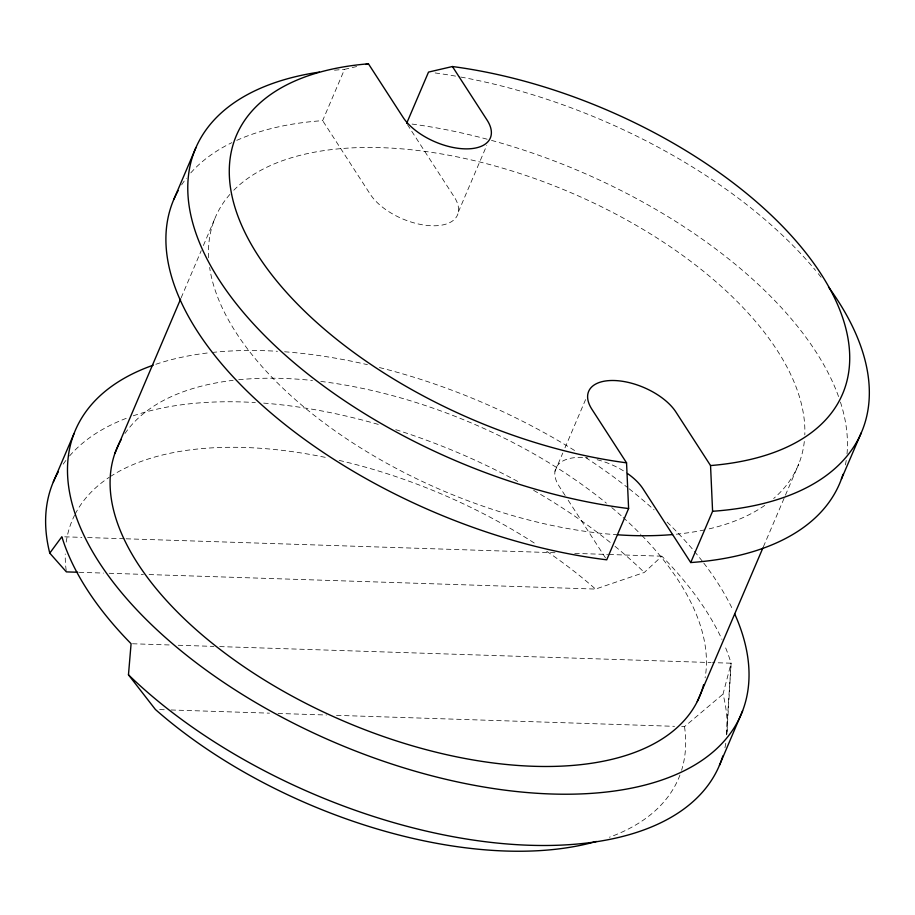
<?xml version="1.0" encoding="UTF-8"?>
<svg xmlns="http://www.w3.org/2000/svg" width="915" height="915" viewBox="0 0 915 915"><rect width="100%" height="100%" fill="white"/><g stroke="black" fill="none" stroke-linecap="round" stroke-linejoin="round"><path stroke-width="0.69" stroke-dasharray="4.58 3.43" d="M727.025 731.554L731.096 663.203A361.951 185.333 23.1 0 0 724.76 645.738M726.35 734.848L731.096 663.203L712.533 662.609M726.865 734.196A361.951 185.333 23.1 0 0 723.022 694.119L731.096 663.203M181.147 297.798L201.22 250.653M203.393 245.529L214.59 219.223M236.745 140.372A361.951 185.333 23.1 0 1 322.64 120.643L344.52 69.368L357.811 66.28M458.392 211.891L486.746 145.405M554.982 471.317L562.771 453.062M564.99 447.847L585.566 399.615M763.385 546.781L798.772 463.974M149.111 574.574L595.539 589.077L644.309 572.447L661.888 556.206A361.951 185.333 23.1 0 1 721.969 639.425M681.675 726.556L684.523 726.647L723.022 694.119M64.725 536.808L81.87 537.368M87.588 537.551L124.726 538.752M126.156 538.798L556.171 552.774M574.746 553.381L607.594 554.444M609.024 554.49L661.888 556.206M79.216 572.298L103.464 573.087M109.171 573.27L143.403 574.391M132.515 643.76L171.082 645.018M178.231 645.247L213.938 646.402M219.657 646.596L711.104 662.563M159.656 709.594L165.352 709.777M171.059 709.971L269.479 713.162M278.034 713.448L326.529 715.015M336.514 715.347L674.538 726.327M407.392 124.543L454.275 197.011A49.17 25.174 23.1 0 1 431.754 225.765A49.17 25.174 23.1 0 1 370.278 194.289L322.64 120.643M565.15 495.541L559.099 486.185A49.17 25.174 23.1 0 1 587.91 457.957M568.181 500.231L606.725 559.82M804.308 441.499A316.704 162.172 23.1 0 1 773.621 498.538M764.746 505.412A316.704 162.172 23.1 0 1 707.306 529.282M704.584 529.888A316.704 162.172 23.1 0 1 675.293 534.303M617.911 534.817A316.704 162.172 23.1 0 1 209.649 267.443M208.666 257.824A316.704 162.172 23.1 0 1 230.134 194.117M233.783 190.228A316.704 162.172 23.1 0 1 571.235 192.825A316.704 162.172 23.1 0 1 804.8 434.877M124.943 433.55A316.704 162.172 23.1 0 1 233.131 380.343M238.678 379.736A316.704 162.172 23.1 0 1 312.507 380.468M320.81 381.418A316.704 162.172 23.1 0 1 606.393 503.147M611.769 507.585A316.704 162.172 23.1 0 1 621.136 515.683M623.161 517.501A316.704 162.172 23.1 0 1 640.889 534.474M641.861 535.469A316.704 162.172 23.1 0 1 705.099 677.866M63.192 464.134A361.951 185.333 23.1 0 1 66.269 459.982M69.586 455.945A361.951 185.333 23.1 0 1 126.991 418.052M133.281 415.799A361.951 185.333 23.1 0 1 255.365 402.554M263.703 403.126A361.951 185.333 23.1 0 1 380.011 424.903M395.749 429.661A361.951 185.333 23.1 0 1 520.509 482.948M533.639 490.337A361.951 185.333 23.1 0 1 611.883 543.773M615.006 546.324A361.951 185.333 23.1 0 1 644.309 572.447M725.789 743.277A361.951 185.333 23.1 0 1 724.543 749.602M155.859 364.273A361.951 185.333 23.1 0 1 209.501 352.744M212.189 352.458A361.951 185.333 23.1 0 1 277.497 351.291M284.588 351.772A361.951 185.333 23.1 0 1 367.441 364.662M379.416 367.544A361.951 185.333 23.1 0 1 576.427 451.655M585.657 457.557A361.951 185.333 23.1 0 1 626.947 487.066M629.131 488.782A361.951 185.333 23.1 0 1 654.053 509.838M667.138 522.099A361.951 185.333 23.1 0 1 702.96 562.027M703.784 563.102A361.951 185.333 23.1 0 1 732.938 610.099M181.616 184.887A361.951 185.333 23.1 0 1 186.363 178.208M190.789 172.878A361.951 185.333 23.1 0 1 231.884 142.649M412.07 124.074A361.951 185.333 23.1 0 1 487.512 139.309M491.492 140.384A361.951 185.333 23.1 0 1 838.609 396.733M840.428 402.074A361.951 185.333 23.1 0 1 846.89 455.167M846.215 460.405A361.951 185.333 23.1 0 1 845.002 466.822M334.558 70.215A361.951 185.333 23.1 0 1 344.52 69.368M435.174 72.96A361.951 185.333 23.1 0 1 459.444 76.803M460.805 77.054A361.951 185.333 23.1 0 1 815.585 270.428M818.25 273.677A361.951 185.333 23.1 0 1 822.665 279.224M597.14 459.719A49.17 25.174 23.1 0 1 627.724 473.673M679.925 775.085A329.503 168.715 23.1 0 1 609.379 837.236M66.189 570.48A329.503 168.715 23.1 0 1 65.251 553.975M66.212 542.103A329.503 168.715 23.1 0 1 74.55 515.282M75.133 514.139A329.503 168.715 23.1 0 1 109.16 477.344M110.246 476.635A329.503 168.715 23.1 0 1 325.271 457.351M339.179 460.405A329.503 168.715 23.1 0 1 536.716 544.619M546.724 551.299A329.503 168.715 23.1 0 1 595.539 589.077M684.523 726.647A329.503 168.715 23.1 0 1 681.583 770.258"/><path stroke-width="1.37" d="M596.363 841.434A329.503 168.715 23.1 0 1 155.378 709.457L128.466 674.812L131.085 643.714A361.951 185.333 23.1 0 1 61.865 536.716L49.765 553.129L66.383 571.886L77.798 572.252M114.924 453.325L180.587 299.102M719.453 765.317L742.637 710.761M173.964 199.115L195.833 147.841M53.322 481.942L73.886 433.95M406.637 123.376L428.517 72.091L452.433 66.532A329.503 168.715 23.1 0 1 820.927 273.825A329.503 168.715 23.1 0 1 710.543 465.563L712.591 511.279L690.722 562.553L643.085 488.919A49.17 25.174 23.1 0 0 627.724 473.673M710.543 465.563L675.899 412.002A49.17 25.174 23.1 0 0 614.423 380.526A49.17 25.174 23.1 0 0 591.902 409.268L626.546 462.83L628.605 508.546L606.725 559.82A361.951 185.333 23.1 0 1 269.284 411.521A361.951 185.333 23.1 0 1 178.116 190.675M697.264 701.565L762.881 547.982M841.365 479.208L861.278 432.806M365.783 64.427L368.436 63.81L403.092 117.372A49.17 25.174 23.1 0 0 464.557 148.848A49.17 25.174 23.1 0 0 487.077 120.094L452.433 66.532M703.612 684.717A316.704 162.172 23.1 0 1 347.265 722.633A316.704 162.172 23.1 0 1 121.226 439.475M672.605 534.554A316.716 162.172 23.1 0 1 617.911 534.817M722.85 755.916A361.951 185.333 23.1 0 1 479.414 840.942A361.951 185.333 23.1 0 1 128.466 674.812M49.765 553.129A361.951 185.333 23.1 0 1 58.388 471.705M734.665 613.839A361.951 185.333 23.1 0 1 334.913 742.557A361.951 185.333 23.1 0 1 153.251 365.176M828.521 287.013A361.951 185.333 23.1 0 1 712.591 511.279M628.605 508.546A361.951 185.333 23.1 0 1 226.188 290.295A361.951 185.333 23.1 0 1 319.404 72.079M843.012 474.325A361.951 185.333 23.1 0 1 690.722 562.553M626.546 462.83A329.503 168.715 23.1 0 1 258.064 255.537A329.503 168.715 23.1 0 1 368.436 63.81"/></g></svg>
